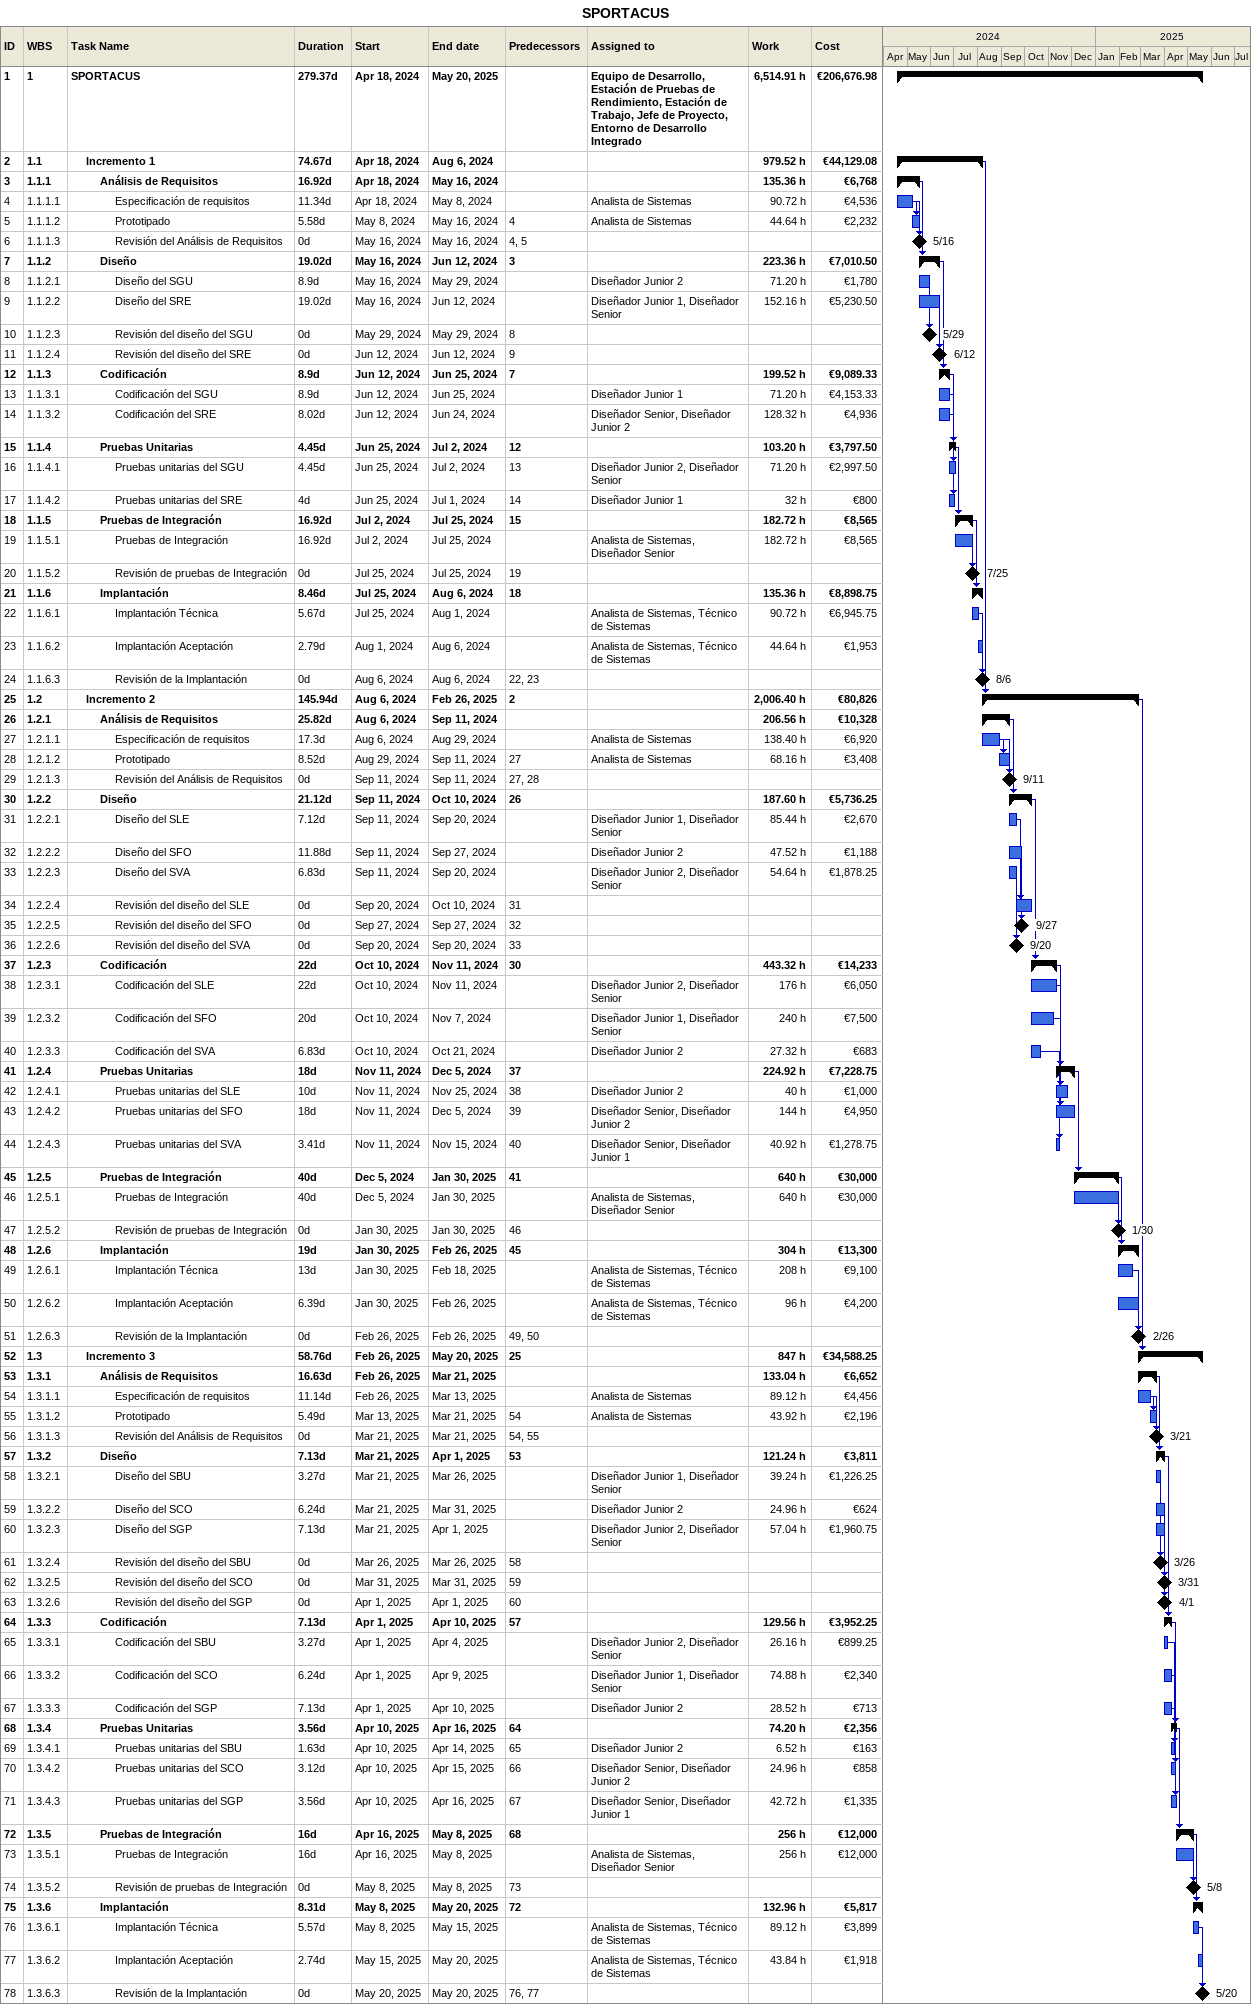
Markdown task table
SPORTACUS

| ID | WBS | Task | Duration | Start | Finish | Predecessors | Resources | Work (h) | Cost (€) |
|---|---|---|---|---|---|---|---|---|---|
| 1 | 1 | **SPORTACUS** | 279.37d | 2024-04-18 | 2025-05-20 |  | Equipo de Desarrollo, Estación de Pruebas de Rendimiento, Estación de Trabajo, Jefe de Proyecto, Entorno de Desarrollo Integrado | 6514.91 | 206676.98 |
| 2 | 1.1 | **Incremento 1** | 74.67d | 2024-04-18 | 2024-08-06 |  |  | 979.52 | 44129.08 |
| 3 | 1.1.1 | **Análisis de Requisitos** | 16.92d | 2024-04-18 | 2024-05-16 |  |  | 135.36 | 6768 |
| 4 | 1.1.1.1 | Especificación de requisitos | 11.34d | 2024-04-18 | 2024-05-08 |  | Analista de Sistemas | 90.72 | 4536 |
| 5 | 1.1.1.2 | Prototipado | 5.58d | 2024-05-08 | 2024-05-16 | 4 | Analista de Sistemas | 44.64 | 2232 |
| 6 | 1.1.1.3 | Revisión del Análisis de Requisitos | 0d | 2024-05-16 | 2024-05-16 | 4, 5 |  |  |  |
| 7 | 1.1.2 | **Diseño** | 19.02d | 2024-05-16 | 2024-06-12 | 3 |  | 223.36 | 7010.50 |
| 8 | 1.1.2.1 | Diseño del SGU | 8.9d | 2024-05-16 | 2024-05-29 |  | Diseñador Junior 2 | 71.20 | 1780 |
| 9 | 1.1.2.2 | Diseño del SRE | 19.02d | 2024-05-16 | 2024-06-12 |  | Diseñador Junior 1, Diseñador Senior | 152.16 | 5230.50 |
| 10 | 1.1.2.3 | Revisión del diseño del SGU | 0d | 2024-05-29 | 2024-05-29 | 8 |  |  |  |
| 11 | 1.1.2.4 | Revisión del diseño del SRE | 0d | 2024-06-12 | 2024-06-12 | 9 |  |  |  |
| 12 | 1.1.3 | **Codificación** | 8.9d | 2024-06-12 | 2024-06-25 | 7 |  | 199.52 | 9089.33 |
| 13 | 1.1.3.1 | Codificación del SGU | 8.9d | 2024-06-12 | 2024-06-25 |  | Diseñador Junior 1 | 71.20 | 4153.33 |
| 14 | 1.1.3.2 | Codificación del SRE | 8.02d | 2024-06-12 | 2024-06-24 |  | Diseñador Senior, Diseñador Junior 2 | 128.32 | 4936 |
| 15 | 1.1.4 | **Pruebas Unitarias** | 4.45d | 2024-06-25 | 2024-07-02 | 12 |  | 103.20 | 3797.50 |
| 16 | 1.1.4.1 | Pruebas unitarias del SGU | 4.45d | 2024-06-25 | 2024-07-02 | 13 | Diseñador Junior 2, Diseñador Senior | 71.20 | 2997.50 |
| 17 | 1.1.4.2 | Pruebas unitarias del SRE | 4d | 2024-06-25 | 2024-07-01 | 14 | Diseñador Junior 1 | 32 | 800 |
| 18 | 1.1.5 | **Pruebas de Integración** | 16.92d | 2024-07-02 | 2024-07-25 | 15 |  | 182.72 | 8565 |
| 19 | 1.1.5.1 | Pruebas de Integración | 16.92d | 2024-07-02 | 2024-07-25 |  | Analista de Sistemas, Diseñador Senior | 182.72 | 8565 |
| 20 | 1.1.5.2 | Revisión de pruebas de Integración | 0d | 2024-07-25 | 2024-07-25 | 19 |  |  |  |
| 21 | 1.1.6 | **Implantación** | 8.46d | 2024-07-25 | 2024-08-06 | 18 |  | 135.36 | 8898.75 |
| 22 | 1.1.6.1 | Implantación Técnica | 5.67d | 2024-07-25 | 2024-08-01 |  | Analista de Sistemas, Técnico de Sistemas | 90.72 | 6945.75 |
| 23 | 1.1.6.2 | Implantación Aceptación | 2.79d | 2024-08-01 | 2024-08-06 |  | Analista de Sistemas, Técnico de Sistemas | 44.64 | 1953 |
| 24 | 1.1.6.3 | Revisión de la Implantación | 0d | 2024-08-06 | 2024-08-06 | 22, 23 |  |  |  |
| 25 | 1.2 | **Incremento 2** | 145.94d | 2024-08-06 | 2025-02-26 | 2 |  | 2006.40 | 80826 |
| 26 | 1.2.1 | **Análisis de Requisitos** | 25.82d | 2024-08-06 | 2024-09-11 |  |  | 206.56 | 10328 |
| 27 | 1.2.1.1 | Especificación de requisitos | 17.3d | 2024-08-06 | 2024-08-29 |  | Analista de Sistemas | 138.40 | 6920 |
| 28 | 1.2.1.2 | Prototipado | 8.52d | 2024-08-29 | 2024-09-11 | 27 | Analista de Sistemas | 68.16 | 3408 |
| 29 | 1.2.1.3 | Revisión del Análisis de Requisitos | 0d | 2024-09-11 | 2024-09-11 | 27, 28 |  |  |  |
| 30 | 1.2.2 | **Diseño** | 21.12d | 2024-09-11 | 2024-10-10 | 26 |  | 187.60 | 5736.25 |
| 31 | 1.2.2.1 | Diseño del SLE | 7.12d | 2024-09-11 | 2024-09-20 |  | Diseñador Junior 1, Diseñador Senior | 85.44 | 2670 |
| 32 | 1.2.2.2 | Diseño del SFO | 11.88d | 2024-09-11 | 2024-09-27 |  | Diseñador Junior 2 | 47.52 | 1188 |
| 33 | 1.2.2.3 | Diseño del SVA | 6.83d | 2024-09-11 | 2024-09-20 |  | Diseñador Junior 2, Diseñador Senior | 54.64 | 1878.25 |
| 34 | 1.2.2.4 | Revisión del diseño del SLE | 0d | 2024-09-20 | 2024-10-10 | 31 |  |  |  |
| 35 | 1.2.2.5 | Revisión del diseño del SFO | 0d | 2024-09-27 | 2024-09-27 | 32 |  |  |  |
| 36 | 1.2.2.6 | Revisión del diseño del SVA | 0d | 2024-09-20 | 2024-09-20 | 33 |  |  |  |
| 37 | 1.2.3 | **Codificación** | 22d | 2024-10-10 | 2024-11-11 | 30 |  | 443.32 | 14233 |
| 38 | 1.2.3.1 | Codificación del SLE | 22d | 2024-10-10 | 2024-11-11 |  | Diseñador Junior 2, Diseñador Senior | 176 | 6050 |
| 39 | 1.2.3.2 | Codificación del SFO | 20d | 2024-10-10 | 2024-11-07 |  | Diseñador Junior 1, Diseñador Senior | 240 | 7500 |
| 40 | 1.2.3.3 | Codificación del SVA | 6.83d | 2024-10-10 | 2024-10-21 |  | Diseñador Junior 2 | 27.32 | 683 |
| 41 | 1.2.4 | **Pruebas Unitarias** | 18d | 2024-11-11 | 2024-12-05 | 37 |  | 224.92 | 7228.75 |
| 42 | 1.2.4.1 | Pruebas unitarias del SLE | 10d | 2024-11-11 | 2024-11-25 | 38 | Diseñador Junior 2 | 40 | 1000 |
| 43 | 1.2.4.2 | Pruebas unitarias del SFO | 18d | 2024-11-11 | 2024-12-05 | 39 | Diseñador Senior, Diseñador Junior 2 | 144 | 4950 |
| 44 | 1.2.4.3 | Pruebas unitarias del SVA | 3.41d | 2024-11-11 | 2024-11-15 | 40 | Diseñador Senior, Diseñador Junior 1 | 40.92 | 1278.75 |
| 45 | 1.2.5 | **Pruebas de Integración** | 40d | 2024-12-05 | 2025-01-30 | 41 |  | 640 | 30000 |
| 46 | 1.2.5.1 | Pruebas de Integración | 40d | 2024-12-05 | 2025-01-30 |  | Analista de Sistemas, Diseñador Senior | 640 | 30000 |
| 47 | 1.2.5.2 | Revisión de pruebas de Integración | 0d | 2025-01-30 | 2025-01-30 | 46 |  |  |  |
| 48 | 1.2.6 | **Implantación** | 19d | 2025-01-30 | 2025-02-26 | 45 |  | 304 | 13300 |
| 49 | 1.2.6.1 | Implantación Técnica | 13d | 2025-01-30 | 2025-02-18 |  | Analista de Sistemas, Técnico de Sistemas | 208 | 9100 |
| 50 | 1.2.6.2 | Implantación Aceptación | 6.39d | 2025-01-30 | 2025-02-26 |  | Analista de Sistemas, Técnico de Sistemas | 96 | 4200 |
| 51 | 1.2.6.3 | Revisión de la Implantación | 0d | 2025-02-26 | 2025-02-26 | 49, 50 |  |  |  |
| 52 | 1.3 | **Incremento 3** | 58.76d | 2025-02-26 | 2025-05-20 | 25 |  | 847 | 34588.25 |
| 53 | 1.3.1 | **Análisis de Requisitos** | 16.63d | 2025-02-26 | 2025-03-21 |  |  | 133.04 | 6652 |
| 54 | 1.3.1.1 | Especificación de requisitos | 11.14d | 2025-02-26 | 2025-03-13 |  | Analista de Sistemas | 89.12 | 4456 |
| 55 | 1.3.1.2 | Prototipado | 5.49d | 2025-03-13 | 2025-03-21 | 54 | Analista de Sistemas | 43.92 | 2196 |
| 56 | 1.3.1.3 | Revisión del Análisis de Requisitos | 0d | 2025-03-21 | 2025-03-21 | 54, 55 |  |  |  |
| 57 | 1.3.2 | **Diseño** | 7.13d | 2025-03-21 | 2025-04-01 | 53 |  | 121.24 | 3811 |
| 58 | 1.3.2.1 | Diseño del SBU | 3.27d | 2025-03-21 | 2025-03-26 |  | Diseñador Junior 1, Diseñador Senior | 39.24 | 1226.25 |
| 59 | 1.3.2.2 | Diseño del SCO | 6.24d | 2025-03-21 | 2025-03-31 |  | Diseñador Junior 2 | 24.96 | 624 |
| 60 | 1.3.2.3 | Diseño del SGP | 7.13d | 2025-03-21 | 2025-04-01 |  | Diseñador Junior 2, Diseñador Senior | 57.04 | 1960.75 |
| 61 | 1.3.2.4 | Revisión del diseño del SBU | 0d | 2025-03-26 | 2025-03-26 | 58 |  |  |  |
| 62 | 1.3.2.5 | Revisión del diseño del SCO | 0d | 2025-03-31 | 2025-03-31 | 59 |  |  |  |
| 63 | 1.3.2.6 | Revisión del diseño del SGP | 0d | 2025-04-01 | 2025-04-01 | 60 |  |  |  |
| 64 | 1.3.3 | **Codificación** | 7.13d | 2025-04-01 | 2025-04-10 | 57 |  | 129.56 | 3952.25 |
| 65 | 1.3.3.1 | Codificación del SBU | 3.27d | 2025-04-01 | 2025-04-04 |  | Diseñador Junior 2, Diseñador Senior | 26.16 | 899.25 |
| 66 | 1.3.3.2 | Codificación del SCO | 6.24d | 2025-04-01 | 2025-04-09 |  | Diseñador Junior 1, Diseñador Senior | 74.88 | 2340 |
| 67 | 1.3.3.3 | Codificación del SGP | 7.13d | 2025-04-01 | 2025-04-10 |  | Diseñador Junior 2 | 28.52 | 713 |
| 68 | 1.3.4 | **Pruebas Unitarias** | 3.56d | 2025-04-10 | 2025-04-16 | 64 |  | 74.20 | 2356 |
| 69 | 1.3.4.1 | Pruebas unitarias del SBU | 1.63d | 2025-04-10 | 2025-04-14 | 65 | Diseñador Junior 2 | 6.52 | 163 |
| 70 | 1.3.4.2 | Pruebas unitarias del SCO | 3.12d | 2025-04-10 | 2025-04-15 | 66 | Diseñador Senior, Diseñador Junior 2 | 24.96 | 858 |
| 71 | 1.3.4.3 | Pruebas unitarias del SGP | 3.56d | 2025-04-10 | 2025-04-16 | 67 | Diseñador Senior, Diseñador Junior 1 | 42.72 | 1335 |
| 72 | 1.3.5 | **Pruebas de Integración** | 16d | 2025-04-16 | 2025-05-08 | 68 |  | 256 | 12000 |
| 73 | 1.3.5.1 | Pruebas de Integración | 16d | 2025-04-16 | 2025-05-08 |  | Analista de Sistemas, Diseñador Senior | 256 | 12000 |
| 74 | 1.3.5.2 | Revisión de pruebas de Integración | 0d | 2025-05-08 | 2025-05-08 | 73 |  |  |  |
| 75 | 1.3.6 | **Implantación** | 8.31d | 2025-05-08 | 2025-05-20 | 72 |  | 132.96 | 5817 |
| 76 | 1.3.6.1 | Implantación Técnica | 5.57d | 2025-05-08 | 2025-05-15 |  | Analista de Sistemas, Técnico de Sistemas | 89.12 | 3899 |
| 77 | 1.3.6.2 | Implantación Aceptación | 2.74d | 2025-05-15 | 2025-05-20 |  | Analista de Sistemas, Técnico de Sistemas | 43.84 | 1918 |
| 78 | 1.3.6.3 | Revisión de la Implantación | 0d | 2025-05-20 | 2025-05-20 | 76, 77 |  |  |  |
